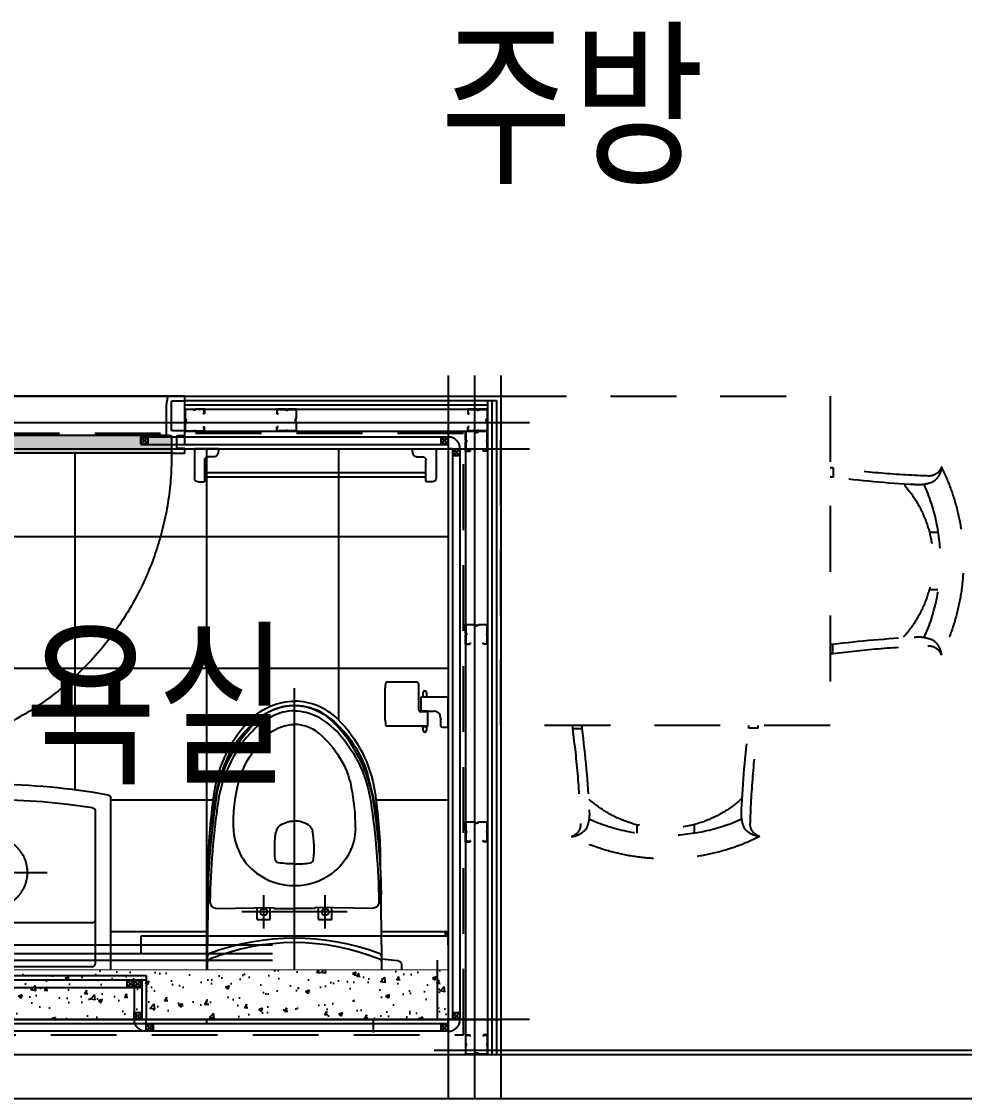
# Model space of a CAD drawing. Header units: millimetres. Extents: x 0 to 1390178, y 0 to 110113.
# Drawn here: x 725360 to 727508, y 34671 to 37124 of the extents above; entities that cross this region are included whole.
import ezdxf
from ezdxf.enums import TextEntityAlignment as Align
from ezdxf.lldxf.tags import DXFTag
from ezdxf.xclip import XClip

# ---------------------------------------------------------------- set-up
doc = ezdxf.new("R2010")
doc.units = ezdxf.units.MM
doc.header["$LTSCALE"] = 100
doc.header["$XCLIPFRAME"] = 0
for name, pattern in [('X - 단위세대 확장형$0$CEN', [62, 60, -1, 0, -1]), ('X - 단위세대 확장형$0$HID', [1.5, 1, -0.5]), ('X - 단위세대 확장형$0$X-25$0$HD', [2.5, 1.5, -1]), ('X - 단위세대 확장형$0$X-25$0$HID', [2.3, 1.5, -0.8]), ('X - 단위세대 확장형$0$X-55$0$CEN', [65, 60, -2, 1, -2]), ('X - 단위세대 확장형$0$X-55$0$CENTER', [50.8, 31.75, -6.35, 6.35, -6.35]), ('X - 단위세대 확장형$0$X-55$0$HIDDEN2', [4.7625, 3.175, -1.5875]), ('X - 평면도$0$CEN', [62, 60, -1, 0, -1])]:
    doc.linetypes.add(name, pattern=pattern)
for name, color, linetype in [('AA-XXXX-TEXT', 3, 'Continuous'), ('SYM', 7, 'Continuous'), ('X - 단위세대 확장형$0$0 TILE LINE & HATCH', 8, 'Continuous'), ('X - 단위세대 확장형$0$3~6층코아$0$A-WALL-CONC', 2, 'Continuous'), ('X - 단위세대 확장형$0$A-Drain', 8, 'Continuous'), ('X - 단위세대 확장형$0$A-ETC', 7, 'Continuous'), ('X - 단위세대 확장형$0$A-FIN', 8, 'Continuous'), ('X - 단위세대 확장형$0$A-TILE', 253, 'Continuous'), ('X - 단위세대 확장형$0$AA-WAXM-CONC', 2, 'Continuous'), ('X - 단위세대 확장형$0$AA-XXXX-CNTL', 1, 'X - 단위세대 확장형$0$CEN'), ('X - 단위세대 확장형$0$AA-XXXX-FUR', 8, 'Continuous'), ('X - 단위세대 확장형$0$LH-UBR', 4, 'Continuous'), ('X - 단위세대 확장형$0$TOIL', 4, 'Continuous'), ('X - 단위세대 확장형$0$UBR WALL', 4, 'Continuous'), ('X - 단위세대 확장형$0$UBR내부자재', 6, 'Continuous'), ('X - 단위세대 확장형$0$X-25$0$AA-DETL-PCN9', 9, 'Continuous'), ('X - 단위세대 확장형$0$X-25$0$AA-FFXM-SANI', 4, 'Continuous'), ('X - 단위세대 확장형$0$X-55$0$AA-XXXX-PAT2', 1, 'Continuous'), ('X - 평면도$0$AA-XXXX-CNTL', 1, 'X - 평면도$0$CEN')]:
    doc.layers.add(name, color=color, linetype=linetype)
doc.layers.add('X - 단위세대 확장형$0$A-door', color=4, linetype='Continuous', lineweight=25)
doc.layers.add('X - 단위세대 확장형$0$A-MC', color=171, linetype='Continuous', plot=False)
doc.styles.add('HAUD01', font='Dotum.ttf')
tags = doc.linetypes.add('X - 단위세대 확장형$0$X-55$0$DASHDOT', pattern=[70, 31, -13, 13, -13]).pattern_tags.tags
tags[10:11] = [DXFTag(74, 4), DXFTag(75, 0), DXFTag(340, '0'), DXFTag(46, 0.0), DXFTag(50, 0.0), DXFTag(44, 0.0), DXFTag(45, 0.0)]
tags[8:9] = [DXFTag(74, 4), DXFTag(75, 0), DXFTag(340, '0'), DXFTag(46, 0.0), DXFTag(50, 0.0), DXFTag(44, 0.0), DXFTag(45, 0.0)]
tags[6:7] = [DXFTag(74, 4), DXFTag(75, 0), DXFTag(340, '0'), DXFTag(46, 0.0), DXFTag(50, 0.0), DXFTag(44, 0.0), DXFTag(45, 0.0)]
tags[4:5] = [DXFTag(74, 4), DXFTag(75, 0), DXFTag(340, '0'), DXFTag(46, 0.0), DXFTag(50, 0.0), DXFTag(44, 0.0), DXFTag(45, 0.0)]

# ---------------------------------------------------------------- blocks, each defined once
blk = doc.blocks.new('X - 단위세대 확장형$0$X-55$0$A$C226A4EFB')
at = {"layer": 'X - 단위세대 확장형$0$X-55$0$AA-XXXX-PAT2', "ltscale": 5}
h = blk.add_hatch(dxfattribs=at)
h.set_pattern_fill('AR-CONC', color=256, scale=0.1, angle=90)
h.set_pattern_definition([(140, (-25606.683, 638.014), (1.5939086, 18.218467), [1.905, -20.955]), (85, (-25606.683, 638.014), (-19.105685, -3.524342), [1.524, -16.764058]), (190.451445, (-25606.55, 639.533), (-17.511775, 14.694125), [1.619001, -17.809024]), (136.1842, (-25611.763, 638.014), (4.204233, 27.107904), [2.8575, -31.4325]), (186.63556, (-25611.413, 640.273), (-24.742612, 23.740413), [2.428502, -26.71356]), (81.18415, (-25611.763, 638.014), (-24.742612, 23.740413), [2.285997, -25.145973]), (111, (-25610.493, 640.554), (10.22652, 15.161439), [1.905, -20.955]), (56, (-25610.493, 640.554), (-18.418797, 6.180203), [1.524, -16.764]), (161.451445, (-25609.64, 641.818), (-8.192277, 21.341642), [1.619001, -17.808994]), (127.5, (-25606.683, 638.0145), (-8.4555039, 0.3088603), [0, -16.5608, 0, -17.018, 0, -16.8275]), (97.5, (-25606.683, 638.0145), (-10.0180575, 6.6819663), [0, -9.7028, 0, -16.1798, 0, -6.4135]), (57.5, (-25606.683, 632.35), (0.5728744, 13.5590595), [0, -6.35, 0, -19.812, 0, -26.289]), (47.5, (-25606.683, 629.81), (-2.542649, 14.812918), [0, -8.255, 0, -13.1572, 0, -18.669])])
h.paths.add_polyline_path([(730.9, 1370.6), (690.9, 1370.8), (690.9, 680.8), (730.9, 680.6)])
at = {"layer": 'X - 단위세대 확장형$0$A-door'}
for p, q in [((690.9, 1372.7), (690.9, 1400.7)), ((690.9, 1400.7), (701.9, 1400.7)), ((701.9, 1400.7), (701.9, 1382.7)), ((730.9, 1400.7), (741.9, 1400.7)), ((730.9, 1384.7), (730.9, 1400.7)), ((741.9, 1400.7), (741.9, 1372.7)), ((809.9, 1372.7), (809.9, 1400.7)), ((809.9, 1400.7), (820.9, 1400.7)), ((820.9, 1400.7), (820.9, 1365.2)), ((701.9, 1382.7), (728.9, 1382.7)), ((690.9, 1372.7), (690.9, 678.7)), ((728.9, 1370.7), (692.9, 1370.7)), ((730.9, 1359.2), (730.9, 1368.7)), ((730.9, 1364), (730.9, 687.5)), ((800.9, 1358.7), (731.4, 1358.7)), ((743.9, 1370.7), (807.9, 1370.7)), ((818, 1361.7), (800.9, 1358.7)), ((820.9, 1365.6), (820.9, 686.3)), ((132.1, 971.8), (126.1, 955.6)), ((228, 947.3), (144.9, 977.8)), ((156.4, 963.1), (150.4, 946.7)), ((156.4, 963.1), (224.6, 938)), ((54, 955.3), (41.8, 922.1)), ((698.2, 716.9), (54, 955.3)), ((120.1, 939.3), (126.1, 955.6)), ((144.4, 930.4), (150.4, 946.7)), ((224.6, 938), (228, 947.3)), ((686, 683.7), (41.8, 922.1)), ((96.6, 875.1), (102.6, 891.7)), ((96.6, 875.1), (90.5, 858.6)), ((120.8, 866.2), (115.3, 851.2)), ((120.8, 866.2), (126.9, 882.8)), ((180.1, 816.9), (97, 847.4)), ((115.3, 851.2), (183.5, 826.1)), ((183.5, 826.1), (180.1, 816.9)), ((686, 683.7), (698.2, 716.9)), ((730.9, 692.2), (730.9, 682.7)), ((800.9, 692.7), (731.4, 692.7)), ((818, 689.7), (800.9, 692.7)), ((690.9, 678.7), (690.9, 650.7)), ((701.9, 650.7), (701.9, 666.7)), ((703.9, 668.7), (728.9, 668.7)), ((730.9, 666.7), (730.9, 650.7)), ((741.9, 650.7), (741.9, 678.7)), ((743.9, 680.7), (807.9, 680.7)), ((809.9, 678.7), (809.9, 650.7)), ((820.9, 650.7), (820.9, 686.3)), ((690.9, 650.7), (701.9, 650.7)), ((701.9, 661.7), (701.9, 650.7)), ((730.9, 650.7), (741.9, 650.7)), ((809.9, 650.7), (820.9, 650.7))]:
    blk.add_line(p, q, dxfattribs=at)
for points in [[(106.9, 935.9), (107.9, 938.5, -0.414214), (114.3, 941.4), (132.3, 934.8), (150.2, 928.2, -0.414214), (153.2, 921.8), (152.2, 919.2)], [(140, 886), (139.6, 884.8, -0.363045), (132.7, 880.6), (114.8, 887.2), (96.8, 893.8, -0.363045), (94.3, 901.5), (94.7, 902.6)]]:
    blk.add_lwpolyline(points, format="xyb", dxfattribs=at)
blk.add_lwpolyline([(692.9, 680.7), (728.9, 680.7)], dxfattribs=at)
blk.add_circle((686, 683.7), 5.03, dxfattribs=at)
for centre, radius, start, end in [((703.9, 1384.7), 2, 180, 270), ((728.9, 1384.7), 2, 270, 0), ((692.9, 1372.7), 2, 180, 270), ((728.9, 1368.7), 2, 0, 90), ((731.4, 1359.2), 0.5, 180, 270), ((743.9, 1372.7), 2, 180, 270), ((807.9, 1372.7), 2, 270, 0), ((817.4, 1365.2), 3.5, 280, 0), ((141.5, 968.4), 10, 69.8225, 159.8225), ((100.5, 856.8), 10, 159.8225, 249.8225), ((731.4, 692.2), 0.5, 90, 180), ((817.4, 686.3), 3.5, 0, 80), ((692.9, 678.7), 2, 90, 180), ((703.9, 666.7), 2, 90, 180), ((728.9, 682.7), 2, 270, 0), ((728.9, 666.7), 2, 0, 90), ((743.9, 678.7), 2, 90, 180), ((807.9, 678.7), 2, 0, 90)]:
    blk.add_arc(centre, radius, start, end, dxfattribs=at)
at = {"layer": 'X - 단위세대 확장형$0$A-door', "color": 1, "linetype": 'X - 단위세대 확장형$0$X-55$0$CENTER', "ltscale": 4}
blk.add_arc((685.4, 685.4), 685.4, 89.532, 159.8115, dxfattribs=at)
blk = doc.blocks.new('X - 단위세대 확장형$0$X-25$0$stud80')
at = {"layer": 'X - 단위세대 확장형$0$X-25$0$AA-DETL-PCN9', "color": 8}
for p, q in [((-25, 10.4), (-25, -10.1)), ((-4, 10.4), (-25, 10.4)), ((-24.2, -9.7), (-24.2, 9.6)), ((-24.2, 9.6), (-4.6, 9.6)), ((25, 10.4), (4, 10.4)), ((4.6, 9.6), (24.2, 9.6)), ((24.2, 9.6), (24.2, -9.7)), ((25, -10.1), (25, 10.4)), ((-25, -34.6), (-25, -14.1)), ((-25, -14.1), (-25, -34.6)), ((-24.2, -33.8), (-24.2, -14.5)), ((24.2, -14.5), (24.2, -33.8)), ((25, -34.6), (25, -14.1)), ((-25, -34.6), (-15, -34.6)), ((-15.8, -33.8), (-24.2, -33.8)), ((-15, -31.6), (-15.8, -31.6)), ((-15.8, -31.6), (-15.8, -33.8)), ((-15, -34.6), (-15, -31.6)), ((15.8, -31.6), (15, -31.6)), ((15, -31.6), (15, -34.6)), ((25, -34.6), (15, -34.6)), ((15.8, -31.6), (15.8, -33.8)), ((24.2, -33.8), (15.8, -33.8))]:
    blk.add_line(p, q, dxfattribs=at)
for centre, radius, start, end in [((0, 11.7), 4.99, 204.1092, 335.8908), ((0, 11.7), 4.19, 197.1847, 342.8153), ((-26.3, -12.1), 2.41, 303.8913, 56.1087), ((-26.3, -12.1), 3.21, 311.9045, 48.0955), ((26.3, -12.1), 3.21, 131.9045, 228.0955), ((26.3, -12.1), 2.41, 123.8913, 236.1087)]:
    blk.add_arc(centre, radius, start, end, dxfattribs=at)
blk = doc.blocks.new('X - 단위세대 확장형$0$X-25$0$C578C0631')
at = {"layer": 'X - 단위세대 확장형$0$AA-XXXX-FUR', "color": 8, "linetype": 'X - 단위세대 확장형$0$X-25$0$HD'}
for p, q in [((5085.4, 4915.7), (5085.4, 4894.5)), ((5304.6, 4769.3, 3.1), (5324, 4769.3)), ((5304.4, 4638.7, 3.1), (5323.8, 4638.7)), ((5084.7, 4493), (5084.8, 4514.2)), ((4492.1, 4321.9, -1.6), (4513.3, 4322, -1.6)), ((4914.8, 4322.7, -1.6), (4893.6, 4322.6, -1.6)), ((4638.4, 4102.8, 1.6), (4638.5, 4083.4, -1.6)), ((4769.1, 4103, 1.6), (4769.1, 4083.6, -1.6))]:
    blk.add_line(p, q, dxfattribs=at)
blk.add_lwpolyline([(5078.4, 4329), (5078.4, 5079), (4328.4, 5079), (4328.4, 4329)], close=True, dxfattribs=at)
for centre, radius, start, end in [((5092.4, 5285.3), 369.6, 267.829, 268.925), ((5382.7, 7141.4), 2245.4, 262.393, 268.037), ((5303.5, 4927.6), 30.3, 266.446, 343.132), ((5284.9, 4922.4), 47.8, 306.467, 355.694), ((4902.7, 4703.8), 479.8, 333.421, 26.586), ((5092.4, 5285.3), 390.9, 267.9469, 268.978), ((5382.7, 7141.4), 2266.4, 262.463, 267.168), ((5280.4, 4959.1), 81.9, 263.172, 293.625), ((5053.8, 4704.8), 259.2, 317.66, 41.7474), ((4902.7, 4703.8), 426.8, 335.965, 24.0949), ((5374.6, 2266.4), 2266.4, 92.642, 97.346), ((5279.6, 4449), 81.9, 66.1847, 96.637), ((5284.1, 4485.7), 47.8, 4.116, 53.3427), ((5090.5, 4123.4, 3.1), 390.9, 90.831, 91.7685), ((5090.5, 4123.4), 390.9, 90.831, 91.7685), ((5090.5, 4123.4, 3.1), 369.6, 90.885, 91.87), ((5090.5, 4123.4), 369.6, 90.885, 91.87), ((5374.6, 2266.4), 2245.4, 91.773, 97.416), ((5302.8, 4480.4), 30.3, 16.6779, 93.363), ((4122.5, 4315, -1.6), 369.6, 1.075, 2.171), ((2266.4, 4024.7, -1.6), 2245.4, 1.963, 7.607), ((4122.5, 4315, -1.6), 390.9, 1.022, 2.0531), ((2266.4, 4024.7, -1.6), 2266.4, 2.832, 7.537), ((7141.4, 4032.8, -1.6), 2266.4, 172.654, 177.358), ((5284.4, 4316.9, 1.6), 390.9, 178.2315, 179.169), ((5284.4, 4316.9, -1.6), 390.9, 178.2315, 179.169), ((7141.4, 4032.8, -1.6), 2245.4, 172.584, 178.227), ((5284.4, 4316.9, 1.6), 369.6, 178.13, 179.115), ((5284.4, 4316.9, -1.6), 369.6, 178.13, 179.115), ((4703, 4353.6, -1.6), 259.2, 228.2526, 312.34), ((4448.7, 4127, -1.6), 81.9, 336.375, 6.828), ((4958.8, 4127.8, -1.6), 81.9, 173.363, 203.8153), ((4480.2, 4103.9, -1.6), 30.3, 286.868, 3.554), ((4704, 4504.7, -1.6), 426.8, 245.9051, 294.035), ((4927.4, 4104.6, -1.6), 30.3, 176.637, 253.3221), ((4485.3, 4122.5, -1.6), 47.8, 274.306, 323.533), ((4704, 4504.7, -1.6), 479.8, 243.414, 296.579), ((4922.1, 4123.3, -1.6), 47.8, 216.6573, 265.884)]:
    blk.add_arc(centre, radius, start, end, dxfattribs=at)
blk = doc.blocks.new('X - 단위세대 확장형$0$X-55$0$계림_C-482-T')
at = {"layer": 'X - 단위세대 확장형$0$TOIL', "linetype": 'Continuous'}
for p, q in [((368.6, 195.5), (28.1, 200)), ((20, -192), (20, 192)), ((253, 177.3), (255, 47)), ((228, 85), (228, 55)), ((228, 85), (254.4, 85)), ((228, 55), (254.9, 55)), ((253, 47), (255, 47)), ((253, 47), (253, 0)), ((253, -47), (253, 0)), ((253, -47), (255, -47)), ((253, -177.3), (255, -47)), ((228, -55), (228, -85)), ((228, -55), (254.9, -55)), ((228, -85), (254.4, -85)), ((0, -214), (0, -146.3)), ((4, -150), (0, -150)), ((0, -210), (0, -150)), ((18, -164), (18, -196)), ((20, -169.7), (18, -169.7)), ((20, -190.2), (18, -190.2)), ((368.6, -195.5), (28.1, -200)), ((4, -210), (0, -210)), ((82, -199.3), (87, -236.3)), ((138, -198.5), (134, -235.7)), ((125.1, -243.7), (96.1, -244.1))]:
    blk.add_line(p, q, dxfattribs=at)
at = {"layer": 'X - 단위세대 확장형$0$TOIL', "color": 1, "linetype": 'X - 단위세대 확장형$0$X-55$0$CEN'}
for p, q in [((245, -120.2), (245, 119.8)), ((207, 69.8), (283, 69.8)), ((0, 0), (755, 0)), ((207, -70.2), (283, -70.2)), ((-30, -180), (50, -180))]:
    blk.add_line(p, q, dxfattribs=at)
at = {"layer": 'X - 단위세대 확장형$0$TOIL', "color": 8, "flags": 128}
for points in [[(368.6, 195.5, -0.069276), (559.4, 166.3)], [(508.6, 177.5, -0.153281), (680.3, 85.2)], [(559.4, 166.3, -0.146734), (684.9, 83.2)], [(436.1, 138.9, -0.057005), (529.9, 129.6)], [(529.9, 129.6, -0.167296), (651.9, 55.7)], [(684.9, 83.2, -0.175371), (715, 0)], [(651.9, 55.7, -0.175371), (672, 0)], [(354.1, 0, -0.037774), (356.9, 36.1)], [(354.1, 0, -0.037774), (356.9, 36.1)], [(356.9, 36.1, -0.340717), (364.8, 43.7)], [(364.8, 43.7, -0.070312), (429.2, 41.5)], [(442.4, 32.7, -0.145176), (452.1, 0)], [(442.4, 32.7, -0.145176), (452.1, 0)], [(715, 0, -0.195798), (680.3, -85.2)], [(442.4, -32.7, -0.207813), (429.2, -41.5)], [(651.9, -55.7, -0.167296), (529.9, -129.6)], [(436.1, -138.9, -0.233552), (333.6, -86.4)], [(684.9, -83.2, -0.146734), (559.4, -166.3)], [(508.6, -177.5, -0.032318), (288.4, -197.6)]]:
    blk.add_lwpolyline(points, format="xyb", dxfattribs=at)
at = {"layer": 'X - 단위세대 확장형$0$TOIL', "linetype": 'Continuous', "flags": 128}
for points in [[(650.4, 101.9, -0.089429), (690, 51.8)], [(684.5, 98.4, -0.197475), (725, 0)], [(703, 0, -0.12324), (690, -51.8)], [(650.4, -101.9, -0.144538), (496.5, -173.7)], [(684.5, -98.4, -0.160769), (519.2, -182.9)], [(4, -150, -0.414214), (18, -164)], [(150.1, -193.3, -0.309301), (142.7, -198.5)], [(268.2, -192.5, -0.418484), (253, -177.5)], [(496.5, -173.7, -0.033715), (268.2, -192.5)], [(288.4, -197.6, -0.225843), (276.6, -192.4)], [(519.2, -182.9, -0.034955), (368.6, -195.5)], [(134, -235.7, -0.379025), (125.1, -243.7)]]:
    blk.add_lwpolyline(points, format="xyb", dxfattribs=at)
at = {"layer": 'X - 단위세대 확장형$0$TOIL', "flags": 128}
blk.add_lwpolyline([(137, -193.7, -0.301225), (129.7, -198.6)], format="xyb", dxfattribs=at)
at = {"layer": 'X - 단위세대 확장형$0$TOIL', "linetype": 'Continuous'}
for centre in [(245, 69.8), (245, -70.2)]:
    blk.add_circle(centre, 8, dxfattribs=at)
for centre, radius, start, end in [((28, 192), 8, 90, 180), ((142.6, 190.5), 8, 20.4909, 89.2385), ((288, 182.6), 15, 88.4964, 139.4017), ((-367.1, 0), 552.1, 339.5091, 20.4909), ((268, 177.5), 15, 89.1659, 180), ((243.5, -1507.3), 1700, 81.4419, 89.1659), ((354.2, -884.5), 1080, 81.2159, 89.2985), ((451.8, -122.9), 300, 48.5441, 81.4419), ((473.9, -109.8), 296.2, 44.6829, 81.2159), ((593, 0), 110, 0, 28.1029), ((585, 0), 140, 315.3171, 0), ((531.3, 33), 180, 311.4559, 331.8971), ((4, -196), 14, 270, 360), ((28, -192), 8, 180, 270.7615), ((95.9, -235.1), 9, 187.7283, 270.76)]:
    blk.add_arc(centre, radius, start, end, dxfattribs=at)
at = {"layer": 'X - 단위세대 확장형$0$TOIL'}
for centre, radius, start, end in [((129.6, 190.6), 8, 22.1841, 89.2385), ((-337.9, 0), 512.9, 337.8159, 22.1841)]:
    blk.add_arc(centre, radius, start, end, dxfattribs=at)
at = {"layer": 'X - 단위세대 확장형$0$TOIL', "color": 8}
for centre, radius, start, end in [((243.5, -1513.8), 1712, 81.0921, 88.4964), ((438, 8.9), 130, 90.8275, 143.411), ((450, 0), 145, 143.411, 216.589), ((593, 0), 122, 0, 44.3131), ((425.7, 21.8), 20, 33.0409, 79.9998), ((587, -1), 128, 342.6326, 18.0424), ((392.1, 0), 60, 326.9591, 0.0001), ((585, 0), 87, 320.2125, 0), ((585, 0), 130, 320.2125, 0), ((594.1, 0), 240, 180, 188.653), ((365.8, -34.8), 9, 188.653, 263.9124), ((389.2, 185), 230, 263.9124, 280.0002), ((447.4, 142.1), 325.5, 280.8287, 315.6869), ((442.1, 276), 415, 269.1725, 282.2229), ((359.3, 504.5), 700, 270.7618, 286.6131)]:
    blk.add_arc(centre, radius, start, end, dxfattribs=at)
blk = doc.blocks.new('X - 단위세대 확장형$0$A$C49536B45')
at = {"layer": 'X - 단위세대 확장형$0$A-Drain', "color": 252, "linetype": 'X - 단위세대 확장형$0$X-55$0$HIDDEN2', "ltscale": 10}
for p, q in [((0, 125), (0, -125)), ((-125, 0), (125, 0))]:
    blk.add_line(p, q, dxfattribs=at)
blk.add_circle((0, 0), 80, dxfattribs=at)
blk = doc.blocks.new('X - 단위세대 확장형$0$X-55$0$L-206D')
at = {"layer": 'X - 단위세대 확장형$0$TOIL', "color": 1, "linetype": 'X - 단위세대 확장형$0$X-55$0$DASHDOT'}
for p, q in [((5314.4, 17756), (5314.4, 17281)), ((5276.9, 17671), (5351.9, 17671)), ((5357.9, 17536), (5270.9, 17536))]:
    blk.add_line(p, q, dxfattribs=at)
at = {"layer": 'X - 단위세대 확장형$0$TOIL', "linetype": 'Continuous'}
for p, q in [((5044.4, 17736), (5044.4, 17332.7)), ((5044.4, 17736), (5584.4, 17736)), ((5087.4, 17716), (5558.9, 17716)), ((5327.4, 17714.4), (5301.4, 17714.4)), ((5549.4, 17715), (5424.4, 17715)), ((5584.4, 17736), (5584.4, 17332.7)), ((5079.4, 17708), (5079.4, 17608)), ((5330.4, 17691), (5298.4, 17691)), ((5327.4, 17702.4), (5301.4, 17702.4)), ((5310.4, 17691), (5310.4, 17702.4)), ((5318.4, 17691), (5318.4, 17702.4)), ((5411.9, 17629), (5411.9, 17713)), ((5412.4, 17639), (5412.4, 17703)), ((5418.4, 17639), (5418.4, 17703)), ((5549.4, 17709), (5424.4, 17709)), ((5424.4, 17703), (5424.4, 17619)), ((5427.4, 17706), (5546.4, 17706)), ((5549.4, 17703), (5549.4, 17608)), ((5555.4, 17639), (5555.4, 17703)), ((5561.4, 17639), (5561.4, 17703)), ((5561.9, 17624), (5561.9, 17713)), ((5292.4, 17587), (5292.4, 17685)), ((5336.4, 17587), (5336.4, 17685)), ((5336.4, 17661.8), (5292.4, 17661.8)), ((5087.4, 17616), (5292.4, 17616)), ((5336.4, 17616), (5541.4, 17616)), ((5421.4, 17626), (5414.9, 17626)), ((5549.4, 17633), (5424.4, 17633)), ((5549.4, 17627), (5424.4, 17627)), ((5552.4, 17621), (5558.9, 17621)), ((5079.4, 17608), (5079.4, 17362.2)), ((5549.4, 17608), (5549.4, 17362.2)), ((5292.4, 17560.8), (5292.4, 17587)), ((5330.4, 17581), (5298.4, 17581)), ((5336.4, 17560.8), (5336.4, 17587)), ((5330.4, 17554.8), (5298.4, 17554.8))]:
    blk.add_line(p, q, dxfattribs=at)
at = {"layer": 'X - 단위세대 확장형$0$TOIL', "color": 130, "linetype": 'Continuous'}
for p, q in [((5555.4, 17695), (5418.4, 17695)), ((5555.4, 17692), (5418.4, 17692)), ((5555.4, 17685), (5418.4, 17685)), ((5555.4, 17682), (5418.4, 17682)), ((5555.4, 17675), (5418.4, 17675)), ((5555.4, 17672), (5418.4, 17672)), ((5555.4, 17665), (5418.4, 17665)), ((5555.4, 17662), (5418.4, 17662)), ((5555.4, 17655), (5418.4, 17655)), ((5555.4, 17652), (5418.4, 17652)), ((5555.4, 17645), (5418.4, 17645)), ((5555.4, 17642), (5418.4, 17642))]:
    blk.add_line(p, q, dxfattribs=at)
at = {"layer": 'X - 단위세대 확장형$0$TOIL', "linetype": 'Continuous'}
for centre, radius, start, end in [((5087.4, 17708), 8, 90, 180), ((5301.4, 17712.4), 2, 90, 180), ((5327.4, 17712.4), 2, 0, 90), ((5414.9, 17713), 3, 90, 180), ((5424.4, 17703), 12, 90, 180), ((5549.4, 17703), 12, 0, 90), ((5558.9, 17713), 3, 0, 90), ((5298.4, 17685), 6, 90, 180), ((5301.4, 17704.4), 2, 180, 270), ((5327.4, 17704.4), 2, 270, 0), ((5330.4, 17685), 6, 0, 90), ((5424.4, 17703), 6, 90, 180), ((5427.4, 17703), 3, 90, 179.998), ((5546.4, 17703), 3, 0, 90), ((5549.4, 17703), 6, 0, 90), ((5087.4, 17608), 8, 90, 180), ((5414.9, 17629), 3, 180.002, 270), ((5424.4, 17639), 12, 180, 270), ((5424.4, 17639), 6, 180, 270), ((5421.4, 17629), 3, 270, 0), ((5421.4, 17619), 3, 270, 0), ((5541.4, 17608), 8, 0, 90), ((5549.4, 17639), 6, 270, 0), ((5549.4, 17639), 12, 270, 0), ((5552.4, 17624), 3, 180, 270), ((5558.9, 17624), 3, 270, 0), ((5298.4, 17587), 6, 180, 270), ((5330.4, 17587), 6, 270, 0), ((5314.4, 17536), 33.5, 131.0499, 48.95), ((5298.4, 17560.8), 6, 180, 270), ((5314.4, 17536), 20.5, 113.7896, 66.2104), ((5330.4, 17560.8), 6, 270, 0), ((5087.4, 17362.2), 8, 180, 260.85), ((5314.4, 18771.5), 1435.5, 260.85, 279.15), ((5541.4, 17362.2), 8, 279.15, 0), ((5052.4, 17332.7), 8, 180, 259.68), ((5314.4, 18771.5), 1470.5, 259.68, 280.32), ((5576.4, 17332.7), 8, 280.32, 0)]:
    blk.add_arc(centre, radius, start, end, dxfattribs=at)
for points in [[(5299.4, 17704.4), (5299.4, 17708.4), (5299.4, 17712.4)], [(5329.4, 17704.4), (5329.4, 17708.4), (5329.4, 17712.4)]]:
    blk.add_open_spline(points, degree=2, dxfattribs=at)
at = {"xscale": -1}
blk.add_blockref('X - 단위세대 확장형$0$A$C49536B45', (5314.4, 17501), dxfattribs=at)
blk = doc.blocks.new('X - 단위세대 확장형$0$X-25$0$C14508014')
at = {"layer": 'X - 단위세대 확장형$0$X-25$0$AA-FFXM-SANI', "color": 6}
for p, q in [((103, 143.4), (34, 143.4)), ((34, 143.4), (34, 85.4)), ((81, 126.4), (99, 126.4)), ((103, 130.4), (103, 143.4)), ((66, 85.4), (66, 111.4)), ((63, 76.6), (5, 76.6)), ((24, 94.4), (34, 94.4)), ((34, 86.4), (24, 86.4)), ((34, 85.4), (34, 81.4)), ((34, 81.4), (66, 81.4)), ((66, 95.4), (66, 85.5)), ((66, 85.4), (66, 86.4)), ((66, 85.5), (66, 85.4)), ((66, 81.4), (66, 85.4)), ((67, 96.4), (68, 96.4)), ((68, 84.4), (67, 84.4)), ((68, 96.4), (100, 96.4)), ((68, 96.4), (68, 84.5)), ((68, 96.4), (68, 90.1)), ((68, 90.1), (68, 81.6)), ((68, 84.5), (68, 84.4)), ((100, 96.4), (100, 84.5)), ((100, 96.4), (101, 96.4)), ((100, 96.4), (100, 90.1)), ((100, 90.1), (100, 3.1)), ((100, 84.5), (100, 84.4)), ((101, 84.4), (100, 84.4)), ((102, 95.4), (102, 85.4)), ((102, 94.4), (110, 94.4)), ((110, 86.4), (102, 86.4)), ((0, 71.6), (0, 3.1)), ((87, 0), (13, 0))]:
    blk.add_line(p, q, dxfattribs=at)
for points in [[(0, 3.1), (0, 3), (0.1, 2.8), (0.1, 2.6), (0.2, 2.5), (0.3, 2.3), (0.5, 2.2), (0.9, 1.9), (1.7, 1.4), (3.5, 0.9), (8.9, 0.1), (13, 0)], [(87, 0), (94.6, 0.5), (97.4, 1.1), (98.6, 1.6), (99.1, 1.8), (99.3, 2), (99.5, 2.2), (99.7, 2.3), (99.8, 2.5), (99.9, 2.6), (99.9, 2.8), (100, 3), (100, 3.1)]]:
    blk.add_lwpolyline(points, dxfattribs=at)
for centre, radius, start, end in [((81, 111.4), 15, 90, 180), ((99, 130.4), 4, 270, 0), ((5, 71.6), 5, 89.9998, 180.0002), ((24, 90.4), 4, 90, 270), ((63, 81.6), 5, 270, 0), ((67, 95.4), 1, 89.9999, 180), ((67, 85.4), 1, 180.0002, 270.0001), ((101, 95.4), 1, 359.9998, 90.0002), ((101, 85.4), 1, 270, 0), ((110, 90.4), 4, 270, 90)]:
    blk.add_arc(centre, radius, start, end, dxfattribs=at)
blk = doc.blocks.new('X - 단위세대 확장형$0$X-25$0$C9c1d72a0')
at = {"layer": 'X - 단위세대 확장형$0$X-25$0$AA-FFXM-SANI', "color": 6}
for p, q in [((55, 75), (0, 75)), ((0, 75), (0, 8)), ((55, 75), (52.6, 62.9)), ((495, 75), (550, 75)), ((495, 75), (497.4, 62.9)), ((550, 75), (550, 8)), ((44.9, 57), (31, 57)), ((505.1, 57), (519, 57)), ((23, 1), (23, 49)), ((527, 1), (527, 49)), ((23, 20.4), (527, 20.4)), ((23, 10.4), (527, 10.4)), ((8, 0), (22, 0)), ((542, 0), (528, 0))]:
    blk.add_line(p, q, dxfattribs=at)
for centre, radius, start, end in [((31, 49), 8, 90, 180), ((44.9, 65), 8, 270, 344.4759), ((505.1, 65), 8, 195.5241, 270), ((519, 49), 8, 0, 90), ((8, 8), 8, 180, 270), ((22, 1), 1, 270, 0), ((528, 1), 1, 180, 270), ((542, 8), 8, 270, 0)]:
    blk.add_arc(centre, radius, start, end, dxfattribs=at)
blk = doc.blocks.new('X - 단위세대 확장형$0$A$C5B7D6953')
at = {"layer": 'X - 단위세대 확장형$0$UBR WALL', "ltscale": 5}
blk.add_lwpolyline([(112, 1390), (112, -10), (0, -10), (0, 1390)], close=True, dxfattribs=at)
at = {"ltscale": 5}
blk.add_wipeout([(112, 1390), (112, -10), (0, -10), (0, 1390)], dxfattribs=at).dxf.layer = 'X - 단위세대 확장형$0$LH-UBR'
at = {"layer": 'X - 단위세대 확장형$0$0 TILE LINE & HATCH', "ltscale": 5}
h = blk.add_hatch(dxfattribs=at)
h.set_pattern_fill('AR-CONC', color=256, scale=0.5, angle=-90)
h.set_pattern_definition([(320, (21888.49, 23755.904), (-7.96954, -91.09233), [9.525, -104.775]), (265, (21888.49, 23755.9), (95.52842, 17.6217), [7.62, -83.8203]), (10.45144, (21887.83, 23748.31), (87.55888, -73.47062), [8.095, -89.04512]), (316.1842, (21913.89, 23755.9), (-21.02116, -135.53952), [14.2875, -157.1625]), (6.63556, (21912.14, 23744.61), (123.71306, -118.70207), [12.1425, -133.5678]), (261.18415, (21913.9, 23755.9), (123.71306, -118.70207), [11.43, -125.72987]), (291, (21907.54, 23743.204), (-51.1326, -75.8072), [9.525, -104.775]), (236, (21907.54, 23743.2), (92.09398, -30.90101), [7.62, -83.82]), (341.45144, (21903.28, 23736.89), (40.96138, -106.7082), [8.095, -89.04497]), (307.5, (21888.493, 23755.904), (42.27752, -1.5443), [0, -82.804, 0, -85.09, 0, -84.1375]), (277.5, (21888.493, 23755.904), (50.09029, -33.40983), [0, -48.514, 0, -80.899, 0, -32.0675]), (237.5, (21888.493, 23784.225), (-2.864372, -67.795298), [0, -31.75, 0, -99.06, 0, -131.445]), (227.5, (21888.493, 23796.925), (12.71325, -74.06459), [0, -41.275, 0, -65.786, 0, -93.345])])
h.paths.add_polyline_path([(112, 1390), (112, -10), (0, -10), (0, 1390)])
blk = doc.blocks.new('X - 단위세대 확장형$0$A$C85b06c20')
at = {"layer": 'X - 단위세대 확장형$0$UBR내부자재', "color": 8, "linetype": 'X - 단위세대 확장형$0$HID', "ltscale": 10}
for points in [[(150, 1400), (150, 0), (0, 0), (0, 1400), (150, 1400)], [(135, 1400), (170, 1400), (170, 0), (190, 0), (190, 700), (150, 700)], [(135, 1400), (135, 0)], [(135, 1375), (0, 1375)], [(175.2, 1396), (170, 1396)], [(175.2, 1394), (170, 1394)], [(135, 25), (0, 25)], [(195.2, 6), (190, 6)], [(195.2, 4), (190, 4)]]:
    blk.add_lwpolyline(points, dxfattribs=at)
for centre in [(177.5, 1395), (197.5, 5)]:
    blk.add_arc(centre, 2.5, 203.5782, 156.4218, dxfattribs=at)
blk = doc.blocks.new('X - 단위세대 확장형$0$A$Ce1c72916')
at = {"layer": 'X - 단위세대 확장형$0$0 TILE LINE & HATCH'}
for p, q in [((126, 731), (126, 717)), ((26, 704), (26, 690)), ((26, 688), (26, 674)), ((99, 704), (99, 690)), ((26, 44), (26, 58)), ((26, 28), (26, 42)), ((99, 28), (99, 42)), ((126, 1), (126, 15))]:
    blk.add_line(p, q, dxfattribs=at)
at = {"layer": 'X - 단위세대 확장형$0$0 TILE LINE & HATCH', "elevation": 0}
for points in [[(0, 716), (0, 16)], [(0, 716), (100, 716)], [(10, 716), (10, 16)], [(127, 716), (100, 716), (100, 689)], [(100, 706), (100, 716)], [(112, 731), (112, 717), (126, 731), (112, 731), (126, 717), (112, 717)], [(10, 706), (100, 706)], [(12, 704), (12, 690), (26, 704), (12, 704), (26, 690), (12, 690)], [(12, 688), (12, 674), (26, 688), (12, 688), (26, 674), (12, 674)], [(27, 689), (27, 29.5)], [(27, 689), (100, 689)], [(85, 704), (85, 690), (99, 704), (85, 704), (99, 690), (85, 690)], [(12, 44), (12, 58), (26, 44), (12, 44), (26, 58), (12, 58)], [(10, 26), (100, 26)], [(12, 28), (12, 42), (26, 28), (12, 28), (26, 42), (12, 42)], [(27, 43), (100, 43)], [(85, 28), (85, 42), (99, 28), (85, 28), (99, 42), (85, 42)], [(127, 16), (100, 16), (100, 43)], [(100, 26), (100, 16)], [(0, 16), (100, 16)], [(112, 1), (112, 15), (126, 1), (112, 1), (126, 15), (112, 15)]]:
    blk.add_lwpolyline(points, dxfattribs=at)
for points in [[(127, 716), (111, 716), (111, 732), (127, 732)], [(27, 689), (11, 689), (11, 705), (27, 705)], [(27, 673), (11, 673), (11, 689), (27, 689)], [(100, 689), (84, 689), (84, 705), (100, 705)], [(27, 59), (11, 59), (11, 43), (27, 43)], [(27, 43), (11, 43), (11, 27), (27, 27)], [(100, 43), (84, 43), (84, 27), (100, 27)], [(127, 16), (111, 16), (111, 0), (127, 0)]]:
    blk.add_lwpolyline(points, close=True, dxfattribs=at)
at = {"layer": 'X - 단위세대 확장형$0$0 TILE LINE & HATCH'}
for centre, start, end in [((100, 716), 270, 0), ((100, 16), 0, 90)]:
    blk.add_arc(centre, 27, start, end, dxfattribs=at)
blk = doc.blocks.new('X - 단위세대 확장형$0$A$C188F32DF')
at = {"layer": 'X - 단위세대 확장형$0$A-ETC', "color": 8, "linetype": 'Continuous'}
for p, q in [((-315, 2285), (-315, 2312)), ((-314, 2311), (-300, 2311)), ((-314, 2297), (-314, 2311)), ((970, 2311), (984, 2311)), ((-341, 2270), (-341, 2284)), ((997, 2284), (1011, 2284)), ((-341, 1586), (-341, 1600))]:
    blk.add_line(p, q, dxfattribs=at)
for points in [[(-342, 2285), (-315, 2285), (-315, 2312)], [(-315, 2312), (985, 2312)], [(-314, 2297), (-300, 2297), (-314, 2311), (-314, 2297), (-300, 2311), (-300, 2297)], [(970, 2297), (984, 2297), (970, 2311), (970, 2297), (984, 2311), (984, 2297)], [(985, 2312), (985, 2285), (1012, 2285)], [(-342, 1585), (-342, 2285)], [(-327, 2270), (-327, 2284), (-341, 2270), (-327, 2270), (-341, 2284), (-327, 2284)], [(-325, 1585), (-325, 2285)], [(-315, 2295), (985, 2295)], [(-315, 2295), (-315, 2285)], [(995, 2285), (985, 2285)], [(995, 2285), (995, 35)], [(997, 2270), (1011, 2270), (997, 2284), (997, 2270), (1011, 2284), (1011, 2270)], [(1012, 2275), (1012, 35)], [(-327, 1586), (-327, 1600), (-341, 1586), (-327, 1586), (-341, 1600), (-327, 1600)]]:
    blk.add_lwpolyline(points, dxfattribs=at)
for points in [[(-299, 2312), (-299, 2296), (-315, 2296), (-315, 2312)], [(985, 2312), (985, 2296), (969, 2296), (969, 2312)], [(-342, 2285), (-326, 2285), (-326, 2269), (-342, 2269)], [(1012, 2285), (1012, 2269), (996, 2269), (996, 2285)], [(-342, 1601), (-326, 1601), (-326, 1585), (-342, 1585)]]:
    blk.add_lwpolyline(points, close=True, dxfattribs=at)
for centre, start, end in [((-315, 2285), 90, 180), ((985, 2285), 0, 90)]:
    blk.add_arc(centre, 27, start, end, dxfattribs=at)
at = {"layer": 'X - 단위세대 확장형$0$A-TILE'}
for p, q in [((-115, 835), (-115, 2285)), ((185, 835), (185, 2285)), ((485, 2120.7), (485, 2285)), ((785, 2132.7), (785, 2285)), ((-315, 2035), (302, 2035)), ((965, 2035), (985, 2035)), ((485, 1517), (485, 1749.3)), ((-315, 1735), (995, 1735)), ((785, 1517), (785, 1737.3)), ((-305, 1435), (463.7, 1435))]:
    blk.add_line(p, q, dxfattribs=at)
at = {"layer": 'X - 단위세대 확장형$0$X-25$0$AA-FFXM-SANI', "color": 8, "linetype": 'X - 단위세대 확장형$0$X-25$0$HID'}
blk.add_lwpolyline([(-350, 2320), (-350, 800), (0, 800), (0, 0), (1020, 0), (1020, 2320)], close=True, dxfattribs=at)
at = {"ltscale": 5, "extrusion": (0, 0, -1), "xscale": -1, "zscale": -1}
blk.add_blockref('X - 단위세대 확장형$0$X-25$0$C14508014', (-216.5, 2141.6), dxfattribs=at)
at = {"ltscale": 5, "xscale": -1, "rotation": 90}
blk.add_blockref('X - 단위세대 확장형$0$X-25$0$C9c1d72a0', (-240, 2257.6), dxfattribs=at)
at = {"color": 8, "extrusion": (0, 0, -1), "xscale": -1, "zscale": -1, "rotation": 180}
blk.add_blockref('X - 단위세대 확장형$0$X-55$0$계림_C-482-T', (-985, 1935), dxfattribs=at)
at = {"extrusion": (0, 0, -1), "xscale": -1, "zscale": -1, "rotation": 90}
blk.add_blockref('X - 단위세대 확장형$0$X-55$0$L-206D', (16851, 6561.4), dxfattribs=at)
at = {"layer": 'X - 단위세대 확장형$0$3~6층코아$0$A-WALL-CONC', "extrusion": (0, 0, -1), "xscale": -1, "zscale": -1, "rotation": 180}
blk.add_blockref('X - 단위세대 확장형$0$A$C5B7D6953', (-985, 2275), dxfattribs=at)
at = {"extrusion": (0, 0, -1), "xscale": -1, "zscale": -1, "rotation": 180}
blk.add_blockref('X - 단위세대 확장형$0$A$C85b06c20', (-985, 2285), dxfattribs=at)
at = {"xscale": -1, "rotation": 180}
blk.add_blockref('X - 단위세대 확장형$0$A$Ce1c72916', (885, 1613), dxfattribs=at)
blk = doc.blocks.new('X - 단위세대 확장형$0$A$C11416124')
at = {"layer": 'X - 단위세대 확장형$0$A-ETC', "color": 8, "linetype": 'Continuous'}
for p, q in [((5079.4, 4318.8), (3589.4, 4318.8)), ((5079.4, 3608.8), (5079.4, 4318.8)), ((5079.4, 4308.8), (3589.4, 4308.8)), ((5079.4, 4298.8), (3589.4, 4298.8)), ((5059.4, 3608.8), (5059.4, 4298.8)), ((5069.4, 3608.8), (5069.4, 4298.8))]:
    blk.add_line(p, q, dxfattribs=at)
at = {"layer": 'X - 단위세대 확장형$0$A-MC'}
for p, q in [((3599.4, 4177), (3599.4, 9671.3)), ((5089.4, 2470.2), (5089.4, 4394.3)), ((5136.4, 4328.8), (3489.4, 4328.8))]:
    blk.add_line(p, q, dxfattribs=at)
at = {"layer": 'X - 단위세대 확장형$0$AA-WAXM-CONC'}
blk.add_line((3589.4, 1308.8), (3589.4, 9248.8), dxfattribs=at)
at = {"layer": 'X - 단위세대 확장형$0$AA-XXXX-CNTL'}
for p, q in [((3489.4, 988.9), (3489.4, 9671.3)), ((5029.4, 2470.2), (5029.4, 4394.3)), ((5136.4, 4268.8), (3489.4, 4268.8))]:
    blk.add_line(p, q, dxfattribs=at)
at = {"linetype": 'Continuous', "rotation": 179.9999999999999}
blk.add_blockref('X - 단위세대 확장형$0$X-25$0$C578C0631', (9417.8, 9407.8), dxfattribs=at)
at = {"xscale": -1}
blk.add_blockref('X - 단위세대 확장형$0$A$C188F32DF', (4654.4, 1923.8), dxfattribs=at)
at = {"layer": 'X - 단위세대 확장형$0$A-ETC', "color": 8, "linetype": 'Continuous'}
for p, q in [((5009.4, 3608.8), (5009.4, 4298.8)), ((5009.4, 4248.8), (3589.4, 4248.8)), ((4979.4, 3608.8), (5079.4, 3608.8))]:
    blk.add_line(p, q, dxfattribs=at)
at = {"layer": 'X - 단위세대 확장형$0$A-FIN', "elevation": 0}
blk.add_lwpolyline([(4969.4, 3608.8), (4969.4, 4208.8), (3669.4, 4208.8), (3669.4, 1958.8), (4619.4, 1958.8), (4619.4, 2758.8), (4969.4, 2758.8), (4969.4, 2858.8)], dxfattribs=at)
at = {"layer": 'X - 단위세대 확장형$0$A-MC'}
for p, q in [((3669.4, 4394.3), (3669.4, 1923.8)), ((4969.4, 2470.2), (4969.4, 4394.3)), ((3669.4, 988.9), (3669.4, 4328.8)), ((5136.4, 4208.8), (3489.4, 4208.8))]:
    blk.add_line(p, q, dxfattribs=at)
blk.add_blockref('X - 단위세대 확장형$0$X-55$0$A$C226A4EFB', (4268.5, 2208.1))
at = {"layer": 'X - 단위세대 확장형$0$X-25$0$AA-DETL-PCN9', "xscale": -1.000000000000015, "rotation": 90}
blk.add_blockref('X - 단위세대 확장형$0$X-25$0$stud80', (3599.8, 4273.8), dxfattribs=at)
at = {"layer": 'X - 단위세대 확장형$0$X-25$0$AA-DETL-PCN9'}
for p, rotation in [((4109, 4273.8), 270), ((4559, 4273.8), 270), ((4999, 4273.8), 270), ((5034.4, 3619.2), 179.9999999999999)]:
    blk.add_blockref('X - 단위세대 확장형$0$X-25$0$stud80', p, dxfattribs=dict(at, rotation=rotation))
at = {"layer": 'X - 단위세대 확장형$0$X-25$0$AA-DETL-PCN9', "xscale": -1}
for p in [(5034.4, 4288.4), (5034.4, 3853.4)]:
    blk.add_blockref('X - 단위세대 확장형$0$X-25$0$stud80', p, dxfattribs=at)
blk = doc.blocks.new('X - 단위세대 확장형', base_point=(-475.4, -286.7))
ref = blk.add_blockref('X - 단위세대 확장형$0$A$C11416124', (69373.2, 47073.7), dxfattribs=dict(xscale=-1, rotation=270))
XClip(ref).set_block_clipping_path([(3489.4068502185, 988.9141629766), (6209.4068502223, 9671.3150731697)])
blk = doc.blocks.new('20220114_기준층 실명')
at = {"layer": 'AA-XXXX-TEXT', "style": 'HAUD01', "width": 0.8}
for s, p in [('주방', (-8924, 19625.9)), ('욕실', (-9870.7, 18258.5))]:
    blk.add_text(s, height=300, dxfattribs=at).set_placement(p, align=Align.MIDDLE_CENTER)
blk = doc.blocks.new('X - 평면도', base_point=(-475.4, -286.7))
at = {"layer": 'X - 평면도$0$AA-XXXX-CNTL'}
blk.add_line((1078582, 50563.1), (1096213.6, 50563.1), dxfattribs=at)

msp = doc.modelspace()

# ---------------------------------------------------------------- block references
at = {"layer": 'SYM'}
ref = msp.add_blockref('X - 단위세대 확장형', (652274.7, -16179.1), dxfattribs=at)
XClip(ref).set_block_clipping_path([(27286.2339647645, 22495.2025850526), (88213.6007378809, 68689.6277392105)])

# ---------------------------------------------------------------- next in the draw order: block references
ref = msp.add_blockref('X - 평면도', (-355725.3, -16179.1))
XClip(ref).set_block_clipping_path([(1027249.9161542748, 15892.4151621381), (1111249.9161542747, 75292.4151621381)])

# ---------------------------------------------------------------- next in the draw order: block references
at = {"layer": 'AA-XXXX-TEXT'}
msp.add_blockref('20220114_기준층 실명', (735539.4, 17309.8), dxfattribs=at)

doc.saveas('drawing.dxf')
